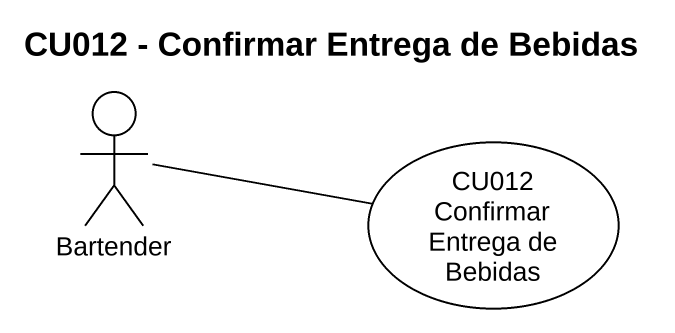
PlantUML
@startuml
title CU012 - Confirmar Entrega de Bebidas
actor Bartender
usecase "CU012 Confirmar Entrega de Bebidas" as CU012_Confirmar_Entrega_de
Bartender -right- CU012_Confirmar_Entrega_de
@enduml
